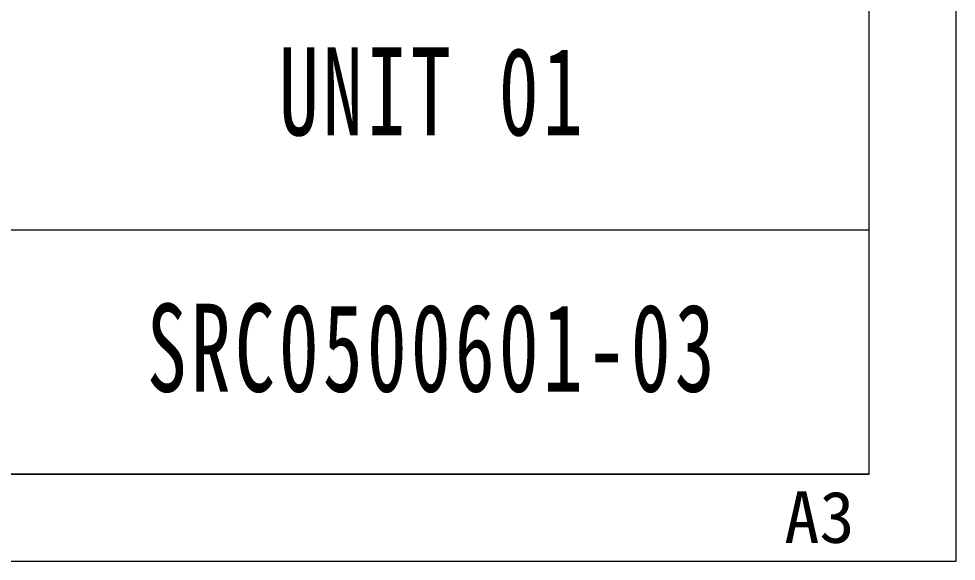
# Model space of a CAD drawing. Header units: millimetres. Extents: x -15766 to 80009, y -9701 to 15159.
# Drawn here: x -13679.9 to -13518.7, y 2838.5 to 2931.8 of the extents above; entities that cross this region are included whole.
import ezdxf

# ---------------------------------------------------------------- set-up
doc = ezdxf.new("R2010")
doc.units = ezdxf.units.MM
for name, color, linetype, lineweight in [('CDRAFT0', 7, 'Continuous', 18), ('title_frame', 7, 'Continuous', 18), ('尺寸线层', 3, 'Continuous', 18), ('粗实线层_1', 7, 'Continuous', 15)]:
    doc.layers.add(name, color=color, linetype=linetype, lineweight=lineweight)
doc.styles.add('STYLE1', font='')
doc.styles.add('标准', font='', dxfattribs={"width": 0.667})
doc.styles.get('STYLE1').set_extended_font_data('宋体')
doc.styles.get('标准').set_extended_font_data('宋体')

# ---------------------------------------------------------------- blocks, each defined once
blk = doc.blocks.new('*X1594')
at = {"layer": 'CDRAFT0'}
for p, q in [((420, 0), (420, 297)), ((0, 0), (420, 0))]:
    blk.add_line(p, q, dxfattribs=at)
at = {"layer": '粗实线层_1'}
for p, q in [((415, 5), (415, 292)), ((25, 5), (415, 5))]:
    blk.add_line(p, q, dxfattribs=at)

msp = doc.modelspace()

# ---------------------------------------------------------------- linework, layer by layer
at = {"layer": '粗实线层_1'}
for p, q in [((-13533.73861, 2853.48453), (-13533.73861, 3021.48453)), ((-13533.73861, 2895.48453), (-13683.73861, 2895.48453)), ((-13533.73861, 2853.48453), (-14073.73861, 2853.48453))]:
    msp.add_line(p, q, dxfattribs=at)

# ---------------------------------------------------------------- block references
at = {"layer": 'title_frame', "xscale": 3, "yscale": 3, "zscale": 3}
msp.add_blockref('*X1594', (-14778.73861, 2838.48453), dxfattribs=at)

# ---------------------------------------------------------------- texts
at = {"layer": 'title_frame', "color": 3, "insert": (-13548.30194, 2841.50397), "char_height": 8.876712, "width": 17.6054795, "attachment_point": 7, "style": 'STYLE1'}
msp.add_mtext('A3', dxfattribs=at)
at = {"layer": '尺寸线层', "char_height": 15.1509173, "attachment_point": 5, "line_spacing_factor": 1.15057, "style": '标准'}
for s, insert, width in [('{\\T1.1;UNIT 01}', (-13608.73861, 2919.22562), 88.374013), ('{\\T1.1;SRC0500601-03}', (-13608.73861, 2875.10769), 88.1213715)]:
    msp.add_mtext(s, dxfattribs=dict(at, insert=insert, width=width))

doc.saveas('drawing.dxf')
